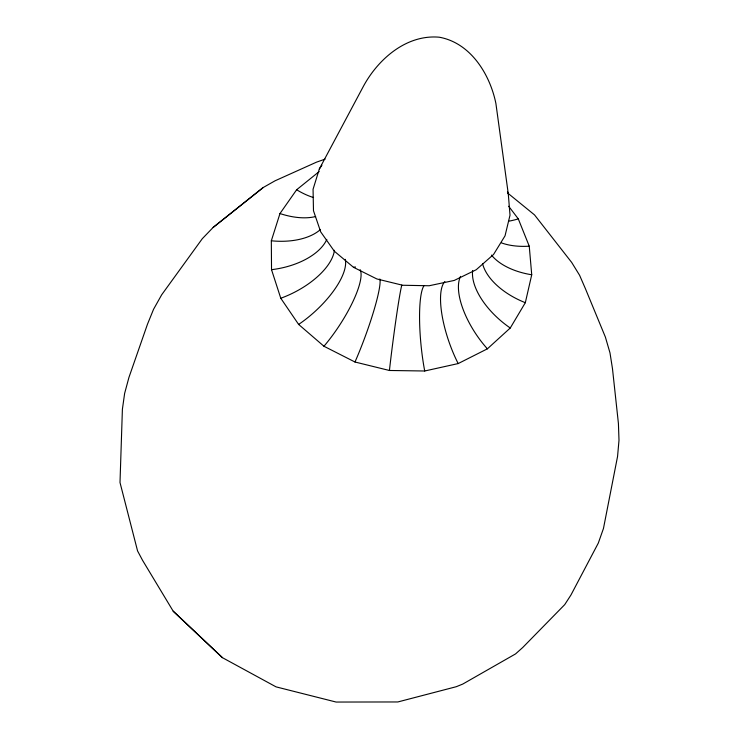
<?xml version="1.0" encoding="UTF-8"?>
<svg xmlns="http://www.w3.org/2000/svg" width="739" height="739" viewBox="0 0 739 739"><rect width="100%" height="100%" fill="white"/><g stroke="black" fill="none" stroke-linecap="round" stroke-linejoin="round"><path stroke-width="1.11" d="M319.174 171.577L296.635 189.766L279.97 213.553L271.333 240.785L271.527 269.68L280.774 298.251L298.63 324.43L323.95 346.249L354.979 362.008L389.425 370.479L424.713 370.996L458.18 363.57L487.38 348.836L510.261 328.005L525.327 302.694L531.729 274.769L529.253 246.189L518.288 218.873L508.681 206.255M319.322 169L313.059 189.286L313.484 210.744L320.708 231.889L334.342 251.214L353.491 267.306L376.835 278.945L402.681 285.254L429.137 285.753L454.263 280.432L476.239 269.726L493.55 254.484L505.033 235.843L510.012 215.16L508.284 193.886L495.897 103.488C489.966 74.316 470.632 42.871 439.262 37.209C406.662 34.271 378.386 58.834 363.625 85.9L319.322 169L321.927 165.259M325.105 159.125L316.504 162.155L275.047 180.806L263.139 187.558L213.174 227.409L202.292 238.706L161.675 294.796L153.546 309.299L147.458 324.273L128.928 377.463L124.632 393.407L122.397 409.23L120.004 482.521L137.574 550.952L142.562 560.328L173.194 611.181L222.421 657.664L276.044 686.864L336.125 702.05L397.841 701.958L456.249 686.716L462.734 684.083L515.554 653.913L522.713 647.521L564.716 604.631L570.951 595.006L598.304 543.091L603.458 528.496L617.555 456.48L618.996 440.296L618.423 423.53L612.474 368.622L609.98 352.845L605.38 337.067L585.408 288.663L579.579 275.25L571.69 262.447L534.519 214.901L508.044 193.341M263.139 187.558L213.174 227.409M173.194 611.181L222.421 657.664M507.462 191.835L508.284 193.886M360.17 269.707A59.794 15.944 -56.5 0 1 323.95 346.249M353.491 267.306A59.794 15.944 -56.5 0 1 355.505 267.01M313.548 197.535A57.273 28.433 44.1 0 1 296.635 189.766M315.655 216.527A57.67 31.795 27.2 0 1 279.97 213.553M320.338 229.626A58.113 33.107 9.2 0 1 271.333 240.785M326.804 239.408A58.566 32.146 -9 0 1 271.527 269.68M334.434 250.281A59.037 28.839 -26.3 0 1 280.774 298.251M345.242 259.334A59.462 23.315 -42.1 0 1 298.63 324.43M529.253 246.189A57.494 30.595 -14.4 0 1 501.522 242.909M518.288 218.873A57.115 26.456 -30.6 0 1 509.134 221.118M525.327 302.694A58.372 32.849 21.5 0 1 482.549 263.592M531.729 274.769A57.919 32.821 3.2 0 1 491.49 255.103M379.809 278.982A59.988 7.279 -69.8 0 1 354.979 362.008M389.425 370.479A60.035 1.986 -82.6 0 1 401.794 285.115M424.713 370.996A59.924 11.094 84.4 0 1 424.121 285.54M458.18 363.57A59.665 19.288 70.7 0 1 444.85 281.531M487.38 348.836A59.286 25.92 55.8 0 1 460.536 276.368M510.261 328.005A58.843 30.53 39.3 0 1 472.646 270.483"/></g></svg>
